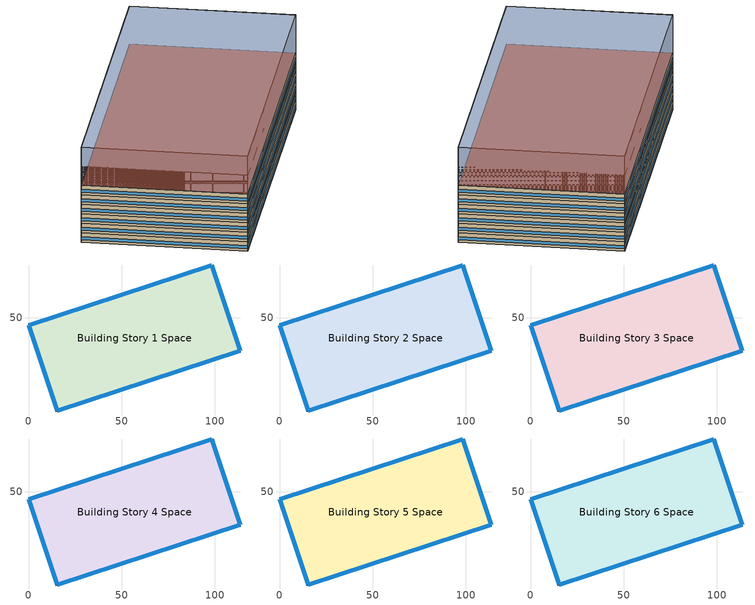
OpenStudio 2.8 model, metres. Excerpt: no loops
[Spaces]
Building Story 1 Space
 floor ground: 113.71,32.25 15.24,0 0,46.2 98.46,78.45 z0
 wall outside: 15.24,0 113.71,32.25 98.46,78.45 0,46.2 15.24,0 z0:3
 window: 0.01,46.18 15.23,0.02 / 15.27,0.01 113.68,32.24 / 113.7,32.27 98.47,78.42 / 98.44,78.44 0.02,46.21 z0.76:1.66
 ceiling adiabatic (Typical IEAD Roof R-15.87): 98.46,78.45 0,46.2 15.24,0 113.71,32.25 z3
Building Story 2 Space
 floor adiabatic (Typical Interior Floor): 113.71,32.25 15.24,0 0,46.2 98.46,78.45 z3
 wall outside: 15.24,0 113.71,32.25 98.46,78.45 0,46.2 15.24,0 z3:6
 window: 15.27,0.01 113.68,32.24 / 0.01,46.18 15.23,0.02 / 98.44,78.44 0.02,46.21 / 113.7,32.27 98.47,78.42 z3.76:4.66
 ceiling adiabatic (Typical Interior Ceiling): 98.46,78.45 0,46.2 15.24,0 113.71,32.25 z6
Building Story 3 Space
 floor adiabatic (Typical Insulated Carpeted 6in Slab Floor): 113.71,32.25 15.24,0 0,46.2 98.46,78.45 z6
 wall outside: 15.24,0 113.71,32.25 98.46,78.45 0,46.2 15.24,0 z6:9
 window: 15.27,0.01 113.68,32.24 / 0.01,46.18 15.23,0.02 / 98.44,78.44 0.02,46.21 / 113.7,32.27 98.47,78.42 z6.76:7.66
 ceiling adiabatic (Typical IEAD Roof R-15.87): 98.46,78.45 0,46.2 15.24,0 113.71,32.25 z9
Building Story 4 Space
 floor adiabatic (Typical Interior Floor): 113.71,32.25 15.24,0 0,46.2 98.46,78.45 z9
 wall outside: 15.24,0 113.71,32.25 98.46,78.45 0,46.2 15.24,0 z9:12
 window: 15.27,0.01 113.68,32.24 / 0.01,46.18 15.23,0.02 / 98.44,78.44 0.02,46.21 / 113.7,32.27 98.47,78.42 z9.76:10.66
 ceiling adiabatic (Typical IEAD Roof R-15.87): 98.46,78.45 0,46.2 15.24,0 113.71,32.25 z12
Building Story 5 Space
 floor adiabatic (Typical Interior Floor): 113.71,32.25 15.24,0 0,46.2 98.46,78.45 z12
 wall outside: 15.24,0 113.71,32.25 98.46,78.45 0,46.2 15.24,0 z12:15
 window: 0.01,46.18 15.23,0.02 / 98.44,78.44 0.02,46.21 / 113.7,32.27 98.47,78.42 / 15.27,0.01 113.68,32.24 z12.76:13.66
 ceiling adiabatic (Typical Interior Ceiling): 98.46,78.45 0,46.2 15.24,0 113.71,32.25 z15
Building Story 6 Space
 floor adiabatic (Typical Insulated Carpeted 6in Slab Floor): 113.71,32.25 15.24,0 0,46.2 98.46,78.45 z15
 wall outside: 15.24,0 113.71,32.25 98.46,78.45 0,46.2 15.24,0 z15:18
 window: 98.44,78.44 0.02,46.21 / 0.01,46.18 15.23,0.02 / 113.7,32.27 98.47,78.42 / 15.27,0.01 113.68,32.24 z15.76:16.66
 roof outside: 98.46,78.45 0,46.2 15.24,0 113.71,32.25 z18
shading: 15.24,0 113.71,32.25 / 113.71,32.25 98.46,78.45 / 98.46,78.45 0,46.2 / 0,46.2 15.24,0 z0:12; 15.24,0 113.71,32.25 / 113.71,32.25 98.46,78.45 / 98.46,78.45 0,46.2 / 0,46.2 15.24,0 z0:30; 113.71,32.25 98.46,78.45 / 98.46,78.45 0,46.2 / 0,46.2 15.24,0 / 15.24,0 113.71,32.25 z0:9; 15.24,0 113.71,32.25 / 113.71,32.25 98.46,78.45 / 98.46,78.45 0,46.2 / 0,46.2 15.24,0 z0:24; 113.71,32.25 15.24,0 0,46.2 98.46,78.45 z0; 98.46,78.45 0,46.2 15.24,0 113.71,32.25 z12; 113.71,32.25 15.24,0 0,46.2 98.46,78.45 z0; 98.46,78.45 0,46.2 15.24,0 113.71,32.25 z30; 98.46,78.45 0,46.2 15.24,0 113.71,32.25 z9; 113.71,32.25 15.24,0 0,46.2 98.46,78.45 z0; 113.71,32.25 15.24,0 0,46.2 98.46,78.45 z0; 98.46,78.45 0,46.2 15.24,0 113.71,32.25 z24
[Site]
Buffalo Niagara Intl Ap_NY_USA: Latitude {deg}=42.8158; Longitude {deg}=-78.8485; Time Zone {hr}=-5; Elevation {m}=215; Terrain=City
[Site:WaterMainsTemperature]
Calculation Method=Correlation; Annual Average Outdoor Air Temperature {C}=8.96667; Maximum Difference In Monthly Average Outdoor Air Temperatures {deltaC}=26.2
[SizingPeriod:DesignDay] Barometric Pressure {Pa}=98769; Sky Clearness=0; Rain Indicator=0; Snow Indicator=0; Day of Month=21; Daylight Saving Time Indicator=0; Humidity Indicating Type=Wetbulb; Dry-Bulb Temperature Range Modifier Type=DefaultMultipliers
Name | Maximum Dry-Bulb Temperature {C} | Daily Dry-Bulb Temperature Range {deltaC} | Humidity Indicating Conditions at Maximum Dry-Bulb | Wind Speed {m/s} | Wind Direction {deg} | Month | Day Type | Solar Model Indicator | ASHRAE Taub | ASHRAE Taud
Buffalo Niagara Intl Ap Ann Clg .4% Condns WB=>MDB | 27.8 | 9.3 | 23.8 | 5.7 | 240 | 7 | SummerDesignDay | ASHRAETau | 0.462 | 2.001
Buffalo Niagara Intl Ap Ann Htg 99.6% Condns DB | -16.3 | 0 | -16.3 | 5.1 | 270 | 1 | WinterDesignDay | ASHRAEClearSky
Buffalo Niagara Intl Ap Ann Clg .4% Condns DB=>MWB | 30.3 | 9.3 | 21.8 | 5.7 | 240 | 7 | SummerDesignDay | ASHRAETau | 0.462 | 2.001
[ClimateZones]
Climate Zone Institution Name 1=ASHRAE; Climate Zone Document Name 1=ANSI/ASHRAE Standard 169; Climate Zone Document Year 1=2006; Climate Zone Value 1=6A
[Site:GroundTemperature:BuildingSurface]
19.527, 19.502, 19.536, 19.598, 20.002, 21.64, 22.225, 22.375, 21.449, 20.121, 19.802, 19.633
[Building]
Office 1: Nominal Floor to Floor Height {m}=3; Default Construction Set=Res 90.1-2004 - Office - ASHRAE 169-2013-6A; Standards Number of Stories=6; Standards Number of Above Ground Stories=6; Standards Building Type=Office
[DefaultConstructionSet]
Res 90.1-2004 - Office - ASHRAE 169-2013-6A: Default Exterior Surface Constructions=Default Surface Constructions 1; Default Interior Surface Constructions=Default Surface Constructions 2; Default Ground Contact Surface Constructions=Default Surface Constructions 3; Default Exterior SubSurface Constructions=Default Sub Surface Constructions 1; Default Interior SubSurface Constructions=Default Sub Surface Constructions 2; Interior Partition Construction=Typical Interior Partition
[DefaultSurfaceConstructions]
Name | Floor Construction | Wall Construction | Roof Ceiling Construction
Default Surface Constructions 1 | Typical Insulated Exterior Mass Floor R-11.49 | Typical Insulated Exterior Mass Wall R-9.62 | Typical IEAD Roof R-15.87
Default Surface Constructions 2 | Typical Interior Floor | Typical Interior Wall | Typical Interior Ceiling
Default Surface Constructions 3 | Typical Insulated Carpeted 6in Slab Floor | Typical Insulated Basement Mass Wall
[Construction]
Typical Insulated Exterior Mass Floor R-11.49: Typical Insulation R-8.93, 4 in. Normalweight Concrete Floor, Typical Carpet Pad
Typical Insulated Exterior Mass Wall R-9.62: 1IN Stucco, 8IN CONCRETE HW RefBldg, Typical Insulation R-7.23, 1/2IN Gypsum
Typical IEAD Roof R-15.87: Roof Membrane, Typical Insulation R-14.76, Metal Roof Surface
Typical Interior Floor: 100mm Normalweight concrete floor, CP02 CARPET PAD
Typical Interior Wall: G01 13mm gypsum board, G01 13mm gypsum board
Typical Interior Ceiling: CP02 CARPET PAD, 100mm Normalweight concrete floor
Typical Insulated Carpeted 6in Slab Floor: 6 in. Normalweight Concrete Floor, Typical Carpet Pad
Typical Insulated Basement Mass Wall: 8 in. Concrete Block Basement Wall
U 0.57 SHGC 0.49 Dbl Blue 6mm/6mm Air: BLUE 6MM, AIR 6MM, CLEAR 6MM
Typical Insulated Metal Door R-1.43: F08 Metal surface, Typical Insulation R-0.58
Typical Overhead Door R-2.0: Typical Insulation R-1.15
U 1.17 SHGC 0.49 Simple Glazing Skylight U-1.17 SHGC 0.0: U 1.17 SHGC 0.49 Simple Glazing U-1.17 SHGC 0.0
Typical Interior Window: Clear 3mm
Typical Interior Door; Typical Interior Partition: G05 25mm wood
[Material:NoMass] Roughness=Smooth; Thermal Absorptance=0.9; Solar Absorptance=0.7
Name | Thermal Resistance {m2-K/W} | Visible Absorptance
Typical Insulation R-8.93 | 1.57183 | 0.7
Typical Carpet Pad; CP02 CARPET PAD | 0.21648 | 0.8
Typical Insulation R-7.23 | 1.27273 | 0.7
Typical Insulation R-14.76 | 2.59864 | 0.7
Typical Insulation R-0.58 | 0.101875 | 0.7
Typical Insulation R-1.15 | 0.202527 | 0.7
[Material]
Name | Roughness | Thickness {m} | Conductivity {W/m-K} | Density {kg/m3} | Specific Heat {J/kg-K} | Thermal Absorptance | Solar Absorptance | Visible Absorptance
4 in. Normalweight Concrete Floor | MediumRough | 0.1016 | 2.31 | 2322 | 832 | 0.9 | 0.7 | 0.7
1IN Stucco | Smooth | 0.0253 | 0.6918 | 1858 | 837 | 0.9 | 0.7 | 0.92
8IN CONCRETE HW RefBldg | Rough | 0.2032 | 1.311 | 2240 | 836.8 | 0.9 | 0.7 | 0.7
1/2IN Gypsum | Smooth | 0.0127 | 0.16 | 784.9 | 830 | 0.9 | 0.4 | 0.4
Roof Membrane | VeryRough | 0.0095 | 0.16 | 1121.29 | 1460 | 0.9 | 0.7 | 0.7
Metal Roof Surface; F08 Metal surface | Smooth | 0.0008 | 45.28 | 7824 | 500 | 0.9 | 0.7 | 0.7
100mm Normalweight concrete floor | MediumRough | 0.1016 | 2.31045 | 2322 | 832.557 |  | 0 | 0
G01 13mm gypsum board | Smooth | 0.0127 | 0.160031 | 800.001 | 1090.73 | 0.9 | 0.7 | 0.5
6 in. Normalweight Concrete Floor | MediumRough | 0.1524 | 2.31 | 2322 | 832 | 0.9 | 0.7 | 0.7
8 in. Concrete Block Basement Wall | MediumRough | 0.2032 | 1.326 | 1842 | 912 | 0.9 | 0.7 | 0.7
G05 25mm wood | MediumSmooth | 0.0254 | 0.15 | 608 | 1630 | 0.9 | 0.5 | 0.5
[DefaultSubSurfaceConstructions]
Name | Fixed Window Construction | Operable Window Construction | Door Construction | Glass Door Construction | Overhead Door Construction | Skylight Construction | Tubular Daylight Dome Construction | Tubular Daylight Diffuser Construction
Default Sub Surface Constructions 1 | U 0.57 SHGC 0.49 Dbl Blue 6mm/6mm Air | U 0.57 SHGC 0.49 Dbl Blue 6mm/6mm Air | Typical Insulated Metal Door R-1.43 | U 0.57 SHGC 0.49 Dbl Blue 6mm/6mm Air | Typical Overhead Door R-2.0 | U 1.17 SHGC 0.49 Simple Glazing Skylight U-1.17 SHGC 0.0 | Typical Interior Window | Typical Interior Window
Default Sub Surface Constructions 2 | Typical Interior Window | Typical Interior Window | Typical Interior Door
[WindowMaterial:Glazing] Optical Data Type=SpectralAverage; Infrared Transmittance at Normal Incidence=0; Front Side Infrared Hemispherical Emissivity=0.84; Back Side Infrared Hemispherical Emissivity=0.84; Conductivity {W/m-K}=0.9; Dirt Correction Factor for Solar and Visible Transmittance=1; Solar Diffusing=No
Name | Thickness {m} | Solar Transmittance at Normal Incidence | Front Side Solar Reflectance at Normal Incidence | Back Side Solar Reflectance at Normal Incidence | Visible Transmittance at Normal Incidence | Front Side Visible Reflectance at Normal Incidence | Back Side Visible Reflectance at Normal Incidence
BLUE 6MM | 0.006 | 0.48 | 0.05 | 0.05 | 0.57 | 0.06 | 0.06
CLEAR 6MM | 0.006 | 0.775 | 0.071 | 0.071 | 0.881 | 0.08 | 0.08
Clear 3mm | 0.003 | 0.837 | 0.075 | 0.075 | 0.898 | 0.081 | 0.081
[WindowMaterial:Gas]
AIR 6MM: Gas Type=Air; Thickness {m}=0.0063
[WindowMaterial:SimpleGlazingSystem]
U 1.17 SHGC 0.49 Simple Glazing U-1.17 SHGC 0.0: U-Factor {W/m2-K}=6.64357; Solar Heat Gain Coefficient=0.49; Visible Transmittance=0.38
[People:Definition]
Office WholeBuilding - Md Office People Definition: Number of People Calculation Method=People/Area; People per Space Floor Area {person/m2}=0.0538196; Fraction Radiant=0.3
[Lights:Definition]
Office WholeBuilding - Md Office Lights Definition: Design Level Calculation Method=Watts/Area; Watts per Space Floor Area {W/m2}=10.7639; Fraction Radiant=0.7; Fraction Visible=0.2
[ElectricEquipment:Definition] Design Level Calculation Method=Watts/Area
Name | Watts per Space Floor Area {W/m2} | Fraction Radiant | Fraction Lost
Office WholeBuilding - Md Office Elec Equip Definition | 8.07293 | 0.5
Elevator Lift Motor 1 - pre-normalized value was 20370 W. | 4.03914 | 0 | 1
Elevator Fan 1 - pre-normalized value was 75 W. | 0.0148172 | 0.5
Elevator Lights 1 - pre-normalized value was 89 W. | 0.0176395 | 0.5
[DesignSpecification:OutdoorAir] Outdoor Air Method=Sum; Outdoor Air Flow per Person {m3/s-person}=0; Outdoor Air Flow per Floor Area {m3/s-m2}=0.000508; Outdoor Air Flow Rate {m3/s}=0; Outdoor Air Flow Air Changes per Hour {1/hr}=0
Blended OA; Blended OA 1; Blended OA 2; Blended OA 3; Blended OA 4; Blended OA 5
[DefaultScheduleSet]
Story Top Blended Space Type Schedule Set; Story Mid4 Blended Space Type Schedule Set; Story Mid2 Blended Space Type Schedule Set; Story Mid Blended Space Type Schedule Set; Story Ground Blended Space Type Schedule Set; Story Mid3 Blended Space Type Schedule Set
[SpaceInfiltration:DesignFlowRate] Schedule=Always On Discrete; Design Flow Rate Calculation Method=Flow/ExteriorArea; Constant Term Coefficient=0; Temperature Term Coefficient=0; Velocity Term Coefficient=0.224; Velocity Squared Term Coefficient=0
Name | Space or SpaceType | Flow per Exterior Surface Area {m3/s-m2}
Office WholeBuilding - Md Office A  - Story Ground Infiltration; Office WholeBuilding - Md Office C  - Story Ground Infiltration | Story Ground Blended Space Type | 0.000275234
Office WholeBuilding - Md Office A  - Story Mid Infiltration; Office WholeBuilding - Md Office C  - Story Mid Infiltration | Story Mid Blended Space Type | 0.000275234
Office WholeBuilding - Md Office A  - Story Mid2 Infiltration; Office WholeBuilding - Md Office C  - Story Mid2 Infiltration | Story Mid2 Blended Space Type | 0.000275234
Office WholeBuilding - Md Office A  - Story Mid3 Infiltration; Office WholeBuilding - Md Office C  - Story Mid3 Infiltration | Story Mid3 Blended Space Type | 0.000275234
Office WholeBuilding - Md Office A  - Story Mid4 Infiltration; Office WholeBuilding - Md Office C  - Story Mid4 Infiltration | Story Mid4 Blended Space Type | 0.000275234
Office WholeBuilding - Md Office A  - Story Top Infiltration; Office WholeBuilding - Md Office C  - Story Top Infiltration | Story Top Blended Space Type | 4.10365e-05
Office WholeBuilding - Md Office A end_a - Story Ground Infiltration; Office WholeBuilding - Md Office A end_b - Story Ground Infiltration; Office WholeBuilding - Md Office C end_a - Story Ground Infiltration; Office WholeBuilding - Md Office C end_b - Story Ground Infiltration | Story Ground Blended Space Type | 3.23358e-05
Office WholeBuilding - Md Office A end_a - Story Mid Infiltration; Office WholeBuilding - Md Office A end_b - Story Mid Infiltration; Office WholeBuilding - Md Office C end_a - Story Mid Infiltration; Office WholeBuilding - Md Office C end_b - Story Mid Infiltration | Story Mid Blended Space Type | 3.23358e-05
Office WholeBuilding - Md Office A end_a - Story Mid2 Infiltration; Office WholeBuilding - Md Office A end_b - Story Mid2 Infiltration; Office WholeBuilding - Md Office C end_a - Story Mid2 Infiltration; Office WholeBuilding - Md Office C end_b - Story Mid2 Infiltration | Story Mid2 Blended Space Type | 3.23358e-05
Office WholeBuilding - Md Office A end_a - Story Mid3 Infiltration; Office WholeBuilding - Md Office A end_b - Story Mid3 Infiltration; Office WholeBuilding - Md Office C end_a - Story Mid3 Infiltration; Office WholeBuilding - Md Office C end_b - Story Mid3 Infiltration | Story Mid3 Blended Space Type | 3.23358e-05
Office WholeBuilding - Md Office A end_a - Story Mid4 Infiltration; Office WholeBuilding - Md Office A end_b - Story Mid4 Infiltration; Office WholeBuilding - Md Office C end_a - Story Mid4 Infiltration; Office WholeBuilding - Md Office C end_b - Story Mid4 Infiltration | Story Mid4 Blended Space Type | 3.23358e-05
Office WholeBuilding - Md Office A end_a - Story Top Infiltration; Office WholeBuilding - Md Office A end_b - Story Top Infiltration; Office WholeBuilding - Md Office C end_a - Story Top Infiltration; Office WholeBuilding - Md Office C end_b - Story Top Infiltration | Story Top Blended Space Type | 4.82116e-06
Office WholeBuilding - Md Office B end_a - Story Ground Infiltration; Office WholeBuilding - Md Office B end_b - Story Ground Infiltration | Story Ground Blended Space Type | 0.000172711
Office WholeBuilding - Md Office B end_a - Story Mid Infiltration; Office WholeBuilding - Md Office B end_b - Story Mid Infiltration | Story Mid Blended Space Type | 0.000172711
Office WholeBuilding - Md Office B end_a - Story Mid2 Infiltration; Office WholeBuilding - Md Office B end_b - Story Mid2 Infiltration | Story Mid2 Blended Space Type | 0.000172711
Office WholeBuilding - Md Office B end_a - Story Mid3 Infiltration; Office WholeBuilding - Md Office B end_b - Story Mid3 Infiltration | Story Mid3 Blended Space Type | 0.000172711
Office WholeBuilding - Md Office B end_a - Story Mid4 Infiltration; Office WholeBuilding - Md Office B end_b - Story Mid4 Infiltration | Story Mid4 Blended Space Type | 0.000172711
Office WholeBuilding - Md Office B end_a - Story Top Infiltration; Office WholeBuilding - Md Office B end_b - Story Top Infiltration | Story Top Blended Space Type | 2.57506e-05
[ElectricEquipment]
Name | Electric Equipment Definition | Space or SpaceType | Schedule | Multiplier
9 Elevator Lift Motors | Elevator Lift Motor 1 - pre-normalized value was 20370 W. | Story Ground Blended Space Type | Elevator Schedule 1 | 9
9 Elevator Fans | Elevator Fan 1 - pre-normalized value was 75 W. | Story Ground Blended Space Type | Elevator Schedule 3 | 9
9 Elevator Lights | Elevator Lights 1 - pre-normalized value was 89 W. | Story Ground Blended Space Type | Elevator Schedule 2 | 9
Office WholeBuilding - Md Office Elec Equip 1 | Office WholeBuilding - Md Office Elec Equip Definition | Story Ground Blended Space Type | OfficeMedium BLDG_EQUIP_SCH_2004 | 1
Office WholeBuilding - Md Office Elec Equip 2 | Office WholeBuilding - Md Office Elec Equip Definition | Story Mid Blended Space Type | OfficeMedium BLDG_EQUIP_SCH_2004 | 1
Office WholeBuilding - Md Office Elec Equip 3 | Office WholeBuilding - Md Office Elec Equip Definition | Story Mid2 Blended Space Type | OfficeMedium BLDG_EQUIP_SCH_2004 | 1
Office WholeBuilding - Md Office Elec Equip 4 | Office WholeBuilding - Md Office Elec Equip Definition | Story Mid3 Blended Space Type | OfficeMedium BLDG_EQUIP_SCH_2004 | 1
Office WholeBuilding - Md Office Elec Equip 5 | Office WholeBuilding - Md Office Elec Equip Definition | Story Mid4 Blended Space Type | OfficeMedium BLDG_EQUIP_SCH_2004 | 1
Office WholeBuilding - Md Office Elec Equip 6 | Office WholeBuilding - Md Office Elec Equip Definition | Story Top Blended Space Type | OfficeMedium BLDG_EQUIP_SCH_2004 | 1
[Exterior:Lights:Definition]
Name | Design Level {W}
Parking Areas and Drives Def (W/ft^2) | 0.15
Building Facades Def (W/ft^2) | 0.2
Main Entries Def (W/ft) | 30
Other Doors Def (W/ft) | 20
[Exterior:Lights] Control Option=AstronomicalClock
Name | Exterior Lights Definition | Schedule | Multiplier
Parking Areas and Drives | Parking Areas and Drives Def (W/ft^2) | Always On Discrete | 212758
Building Facades | Building Facades Def (W/ft^2) | Schedule Ruleset 1 | 9511.75
Main Entries | Main Entries Def (W/ft) | Always On Discrete | 43.4272
Other Doors | Other Doors Def (W/ft) | Always On Discrete | 65.1408
[ThermostatSetpoint:DualSetpoint] Heating Setpoint Temperature Schedule=OfficeMedium HTGSETP_SCH_PACU_VAV_bot; Cooling Setpoint Temperature Schedule=OfficeMedium CLGSETP_SCH_NO_SETBACK
Story Top Blended Space Type Thermostat; Story Mid4 Blended Space Type Thermostat; Story Mid2 Blended Space Type Thermostat; Story Mid Blended Space Type Thermostat; Story Ground Blended Space Type Thermostat; Story Mid3 Blended Space Type Thermostat
[People] People Definition=Office WholeBuilding - Md Office People Definition; Number of People Schedule=OfficeMedium BLDG_OCC_SCH; Activity Level Schedule=OfficeMedium ACTIVITY_SCH; Work Efficiency Schedule=Work Efficiency Schedule; Clothing Insulation Schedule=Clothing Schedule; Air Velocity Schedule=Air Velocity Schedule; Multiplier=1
Name | Space or SpaceType
Office WholeBuilding - Md Office People 1 | Story Ground Blended Space Type
Office WholeBuilding - Md Office People 2 | Story Mid Blended Space Type
Office WholeBuilding - Md Office People 3 | Story Mid2 Blended Space Type
Office WholeBuilding - Md Office People 4 | Story Mid3 Blended Space Type
Office WholeBuilding - Md Office People 5 | Story Mid4 Blended Space Type
Office WholeBuilding - Md Office People 6 | Story Top Blended Space Type
[Lights] Lights Definition=Office WholeBuilding - Md Office Lights Definition; Schedule=OfficeMedium BLDG_LIGHT_SCH_2004; Fraction Replaceable=1; Multiplier=1
Name | Space or SpaceType
Office WholeBuilding - Md Office Lights 1 | Story Ground Blended Space Type
Office WholeBuilding - Md Office Lights 2 | Story Mid Blended Space Type
Office WholeBuilding - Md Office Lights 3 | Story Mid2 Blended Space Type
Office WholeBuilding - Md Office Lights 4 | Story Mid3 Blended Space Type
Office WholeBuilding - Md Office Lights 5 | Story Mid4 Blended Space Type
Office WholeBuilding - Md Office Lights 6 | Story Top Blended Space Type
[SpaceType] Standards Building Type=Office; Standards Space Type=WholeBuilding - Md Office
Name | Default Schedule Set | Design Specification Outdoor Air Object
Story Ground Blended Space Type | Story Ground Blended Space Type Schedule Set | Blended OA
Story Mid Blended Space Type | Story Mid Blended Space Type Schedule Set | Blended OA 1
Story Mid2 Blended Space Type | Story Mid2 Blended Space Type Schedule Set | Blended OA 2
Story Mid3 Blended Space Type | Story Mid3 Blended Space Type Schedule Set | Blended OA 3
Story Mid4 Blended Space Type | Story Mid4 Blended Space Type Schedule Set | Blended OA 4
Story Top Blended Space Type | Story Top Blended Space Type Schedule Set | Blended OA 5
[Space]
Name | Space Type | Building Story | Thermal Zone
Building Story 1 Space | Story Top Blended Space Type | Building Story 1 | Building Story 1 ThermalZone
Building Story 2 Space | Story Mid3 Blended Space Type | Building Story 2 | Building Story 2 ThermalZone
Building Story 3 Space | Story Mid2 Blended Space Type | Building Story 3 | Building Story 3 ThermalZone
Building Story 4 Space | Story Mid Blended Space Type | Building Story 4 | Building Story 4 ThermalZone
Building Story 5 Space | Story Ground Blended Space Type | Building Story 5 | Building Story 5 ThermalZone
Building Story 6 Space | Story Mid4 Blended Space Type | Building Story 6 | Building Story 6 ThermalZone
[BuildingStory]
Building Story 1; Building Story 2; Building Story 3; Building Story 4; Building Story 5; Building Story 6
[ThermalZone] Use Ideal Air Loads=No
Name | Thermostat
Building Story 1 ThermalZone | Story Top Blended Space Type Thermostat
Building Story 2 ThermalZone | Story Mid3 Blended Space Type Thermostat
Building Story 3 ThermalZone | Story Mid2 Blended Space Type Thermostat
Building Story 4 ThermalZone | Story Mid Blended Space Type Thermostat
Building Story 5 ThermalZone | Story Ground Blended Space Type Thermostat
Building Story 6 ThermalZone | Story Mid4 Blended Space Type Thermostat
[AvailabilityManager:NightCycle] Control Type=CycleOnAny; Thermostat Tolerance {deltaC}=1; Cycling Run Time {s}=1800
Availability Manager Night Cycle 1; Availability Manager Night Cycle 2; Availability Manager Night Cycle 3; Availability Manager Night Cycle 4; Availability Manager Night Cycle 5; Availability Manager Night Cycle 6
[EnergyManagementSystem:Sensor] Output Variable or Output Meter Index Key=Environment; Output Variable or Output Meter=Site Outdoor Air Drybulb Temperature
OAT; OAT_1; OAT_2; OAT_3; OAT_4; OAT_5
[EnergyManagementSystem:Actuator] Actuated Component Type=Schedule:Year; Actuated Component Control Type=Schedule Value
Name | Actuated Component
SYS1ZoneVAVHtgSch0; SYS1ZoneVAV1HtgSch0; SYS1ZoneVAV2HtgSch0; SYS1ZoneVAV3HtgSch0; SYS1ZoneVAV4HtgSch0; SYS1ZoneVAV5HtgSch0 | OfficeMedium HTGSETP_SCH_PACU_VAV_bot
SYS1ZoneVAVClgSch0; SYS1ZoneVAV1ClgSch0; SYS1ZoneVAV2ClgSch0; SYS1ZoneVAV3ClgSch0; SYS1ZoneVAV4ClgSch0; SYS1ZoneVAV5ClgSch0 | OfficeMedium CLGSETP_SCH_NO_SETBACK
[EnergyManagementSystem:Program]
SYS1ZoneVAVOptimumStartProg0: IF DaylightSavings==0 && DayOfWeek>1 && Hour==5 && OAT<23.9 && OAT>1.7; SET SYS1ZoneVAVClgSch0 = 29.4; SET SYS1ZoneVAVHtgSch0 = 15.6; ELSEIF DaylightSavings==0 && DayOfWeek==1 && Hour==7 && OAT<23.9 && OAT>1.7; SET SYS1ZoneVAVClgSch0 = 29.4; SET SYS1ZoneVAVHtgSch0 = 15.6; ELSEIF DaylightSavings==1 && DayOfWeek>1 && Hour==4 && OAT<23.9 && OAT>1.7; SET SYS1ZoneVAVClgSch0 = 29.4; SET SYS1ZoneVAVHtgSch0 = 15.6; ELSEIF DaylightSavings==1 && DayOfWeek==1 && Hour==6 && OAT<23.9 && OAT>1.7; SET SYS1ZoneVAVClgSch0 = 29.4; SET SYS1ZoneVAVHtgSch0 = 15.6; ELSE; SET SYS1ZoneVAVClgSch0 = NULL; SET SYS1ZoneVAVHtgSch0 = NULL; ENDIF
SYS1ZoneVAV1OptimumStartProg0: IF DaylightSavings==0 && DayOfWeek>1 && Hour==5 && OAT_1<23.9 && OAT_1>1.7; SET SYS1ZoneVAV1ClgSch0 = 29.4; SET SYS1ZoneVAV1HtgSch0 = 15.6; ELSEIF DaylightSavings==0 && DayOfWeek==1 && Hour==7 && OAT_1<23.9 && OAT_1>1.7; SET SYS1ZoneVAV1ClgSch0 = 29.4; SET SYS1ZoneVAV1HtgSch0 = 15.6; ELSEIF DaylightSavings==1 && DayOfWeek>1 && Hour==4 && OAT_1<23.9 && OAT_1>1.7; SET SYS1ZoneVAV1ClgSch0 = 29.4; SET SYS1ZoneVAV1HtgSch0 = 15.6; ELSEIF DaylightSavings==1 && DayOfWeek==1 && Hour==6 && OAT_1<23.9 && OAT_1>1.7; SET SYS1ZoneVAV1ClgSch0 = 29.4; SET SYS1ZoneVAV1HtgSch0 = 15.6; ELSE; SET SYS1ZoneVAV1ClgSch0 = NULL; SET SYS1ZoneVAV1HtgSch0 = NULL; ENDIF
SYS1ZoneVAV2OptimumStartProg0: IF DaylightSavings==0 && DayOfWeek>1 && Hour==5 && OAT_2<23.9 && OAT_2>1.7; SET SYS1ZoneVAV2ClgSch0 = 29.4; SET SYS1ZoneVAV2HtgSch0 = 15.6; ELSEIF DaylightSavings==0 && DayOfWeek==1 && Hour==7 && OAT_2<23.9 && OAT_2>1.7; SET SYS1ZoneVAV2ClgSch0 = 29.4; SET SYS1ZoneVAV2HtgSch0 = 15.6; ELSEIF DaylightSavings==1 && DayOfWeek>1 && Hour==4 && OAT_2<23.9 && OAT_2>1.7; SET SYS1ZoneVAV2ClgSch0 = 29.4; SET SYS1ZoneVAV2HtgSch0 = 15.6; ELSEIF DaylightSavings==1 && DayOfWeek==1 && Hour==6 && OAT_2<23.9 && OAT_2>1.7; SET SYS1ZoneVAV2ClgSch0 = 29.4; SET SYS1ZoneVAV2HtgSch0 = 15.6; ELSE; SET SYS1ZoneVAV2ClgSch0 = NULL; SET SYS1ZoneVAV2HtgSch0 = NULL; ENDIF
SYS1ZoneVAV3OptimumStartProg0: IF DaylightSavings==0 && DayOfWeek>1 && Hour==5 && OAT_3<23.9 && OAT_3>1.7; SET SYS1ZoneVAV3ClgSch0 = 29.4; SET SYS1ZoneVAV3HtgSch0 = 15.6; ELSEIF DaylightSavings==0 && DayOfWeek==1 && Hour==7 && OAT_3<23.9 && OAT_3>1.7; SET SYS1ZoneVAV3ClgSch0 = 29.4; SET SYS1ZoneVAV3HtgSch0 = 15.6; ELSEIF DaylightSavings==1 && DayOfWeek>1 && Hour==4 && OAT_3<23.9 && OAT_3>1.7; SET SYS1ZoneVAV3ClgSch0 = 29.4; SET SYS1ZoneVAV3HtgSch0 = 15.6; ELSEIF DaylightSavings==1 && DayOfWeek==1 && Hour==6 && OAT_3<23.9 && OAT_3>1.7; SET SYS1ZoneVAV3ClgSch0 = 29.4; SET SYS1ZoneVAV3HtgSch0 = 15.6; ELSE; SET SYS1ZoneVAV3ClgSch0 = NULL; SET SYS1ZoneVAV3HtgSch0 = NULL; ENDIF
SYS1ZoneVAV4OptimumStartProg0: IF DaylightSavings==0 && DayOfWeek>1 && Hour==5 && OAT_4<23.9 && OAT_4>1.7; SET SYS1ZoneVAV4ClgSch0 = 29.4; SET SYS1ZoneVAV4HtgSch0 = 15.6; ELSEIF DaylightSavings==0 && DayOfWeek==1 && Hour==7 && OAT_4<23.9 && OAT_4>1.7; SET SYS1ZoneVAV4ClgSch0 = 29.4; SET SYS1ZoneVAV4HtgSch0 = 15.6; ELSEIF DaylightSavings==1 && DayOfWeek>1 && Hour==4 && OAT_4<23.9 && OAT_4>1.7; SET SYS1ZoneVAV4ClgSch0 = 29.4; SET SYS1ZoneVAV4HtgSch0 = 15.6; ELSEIF DaylightSavings==1 && DayOfWeek==1 && Hour==6 && OAT_4<23.9 && OAT_4>1.7; SET SYS1ZoneVAV4ClgSch0 = 29.4; SET SYS1ZoneVAV4HtgSch0 = 15.6; ELSE; SET SYS1ZoneVAV4ClgSch0 = NULL; SET SYS1ZoneVAV4HtgSch0 = NULL; ENDIF
SYS1ZoneVAV5OptimumStartProg0: IF DaylightSavings==0 && DayOfWeek>1 && Hour==5 && OAT_5<23.9 && OAT_5>1.7; SET SYS1ZoneVAV5ClgSch0 = 29.4; SET SYS1ZoneVAV5HtgSch0 = 15.6; ELSEIF DaylightSavings==0 && DayOfWeek==1 && Hour==7 && OAT_5<23.9 && OAT_5>1.7; SET SYS1ZoneVAV5ClgSch0 = 29.4; SET SYS1ZoneVAV5HtgSch0 = 15.6; ELSEIF DaylightSavings==1 && DayOfWeek>1 && Hour==4 && OAT_5<23.9 && OAT_5>1.7; SET SYS1ZoneVAV5ClgSch0 = 29.4; SET SYS1ZoneVAV5HtgSch0 = 15.6; ELSEIF DaylightSavings==1 && DayOfWeek==1 && Hour==6 && OAT_5<23.9 && OAT_5>1.7; SET SYS1ZoneVAV5ClgSch0 = 29.4; SET SYS1ZoneVAV5HtgSch0 = 15.6; ELSE; SET SYS1ZoneVAV5ClgSch0 = NULL; SET SYS1ZoneVAV5HtgSch0 = NULL; ENDIF
[EnergyManagementSystem:ProgramCallingManager]
SYS1ZoneVAVOptimumStartCallingManager0: BeginTimestepBeforePredictor; SYS1ZoneVAVOptimumStartProg0
SYS1ZoneVAV1OptimumStartCallingManager0: BeginTimestepBeforePredictor; SYS1ZoneVAV1OptimumStartProg0
SYS1ZoneVAV2OptimumStartCallingManager0: BeginTimestepBeforePredictor; SYS1ZoneVAV2OptimumStartProg0
SYS1ZoneVAV3OptimumStartCallingManager0: BeginTimestepBeforePredictor; SYS1ZoneVAV3OptimumStartProg0
SYS1ZoneVAV4OptimumStartCallingManager0: BeginTimestepBeforePredictor; SYS1ZoneVAV4OptimumStartProg0
SYS1ZoneVAV5OptimumStartCallingManager0: BeginTimestepBeforePredictor; SYS1ZoneVAV5OptimumStartProg0
[Schedule:Ruleset]
Name | Default Day Schedule | Summer Design Day Schedule | Winter Design Day Schedule
Clothing Schedule | Clothing Schedule Default Winter Clothes
Air Velocity Schedule | Air Velocity Schedule Default
Work Efficiency Schedule | Work Efficiency Schedule Default
OfficeMedium BLDG_OCC_SCH | OfficeMedium BLDG_OCC_SCH Default | OfficeMedium BLDG_OCC_SCH Summer Design Day | OfficeMedium BLDG_OCC_SCH Winter Design Day
OfficeMedium ACTIVITY_SCH | OfficeMedium ACTIVITY_SCH Default | OfficeMedium ACTIVITY_SCH Summer Design Day | OfficeMedium ACTIVITY_SCH Winter Design Day
OfficeMedium BLDG_LIGHT_SCH_2004 | Schedule Day 5 | OfficeMedium BLDG_LIGHT_SCH_2004 Summer Design Day | OfficeMedium BLDG_LIGHT_SCH_2004 Winter Design Day
OfficeMedium BLDG_EQUIP_SCH_2004 | Schedule Day 8 | OfficeMedium BLDG_EQUIP_SCH_2004 Summer Design Day | OfficeMedium BLDG_EQUIP_SCH_2004 Winter Design Day
Elevator Schedule 1 | 54 space(s) Occ Sch Default 1 | 54 space(s) Occ Sch Summer Design Day 1 | 54 space(s) Occ Sch Winter Design Day 1
Elevator Schedule 2 | 54 space(s) Occ Sch Default 2 | 54 space(s) Occ Sch Summer Design Day 2 | 54 space(s) Occ Sch Winter Design Day 2
Elevator Schedule 3 | 54 space(s) Occ Sch Default 3 | 54 space(s) Occ Sch Summer Design Day 3 | 54 space(s) Occ Sch Winter Design Day 3
Schedule Ruleset 1 | Schedule Day 15
OfficeMedium HTGSETP_SCH_PACU_VAV_bot | OfficeMedium HTGSETP_SCH_PACU_VAV_bot Default | OfficeMedium HTGSETP_SCH_PACU_VAV_bot Summer Design Day | OfficeMedium HTGSETP_SCH_PACU_VAV_bot Winter Design Day
OfficeMedium CLGSETP_SCH_NO_SETBACK | OfficeMedium CLGSETP_SCH_NO_SETBACK Default | OfficeMedium CLGSETP_SCH_NO_SETBACK Summer Design Day | OfficeMedium CLGSETP_SCH_NO_SETBACK Winter Design Day
[Schedule:Day]
Clothing Schedule Default Winter Clothes; OfficeMedium BLDG_LIGHT_SCH_2004 Summer Design Day; OfficeMedium BLDG_EQUIP_SCH_2004 Summer Design Day; 54 space(s) Occ Sch Summer Design Day 1; 54 space(s) Occ Sch Winter Design Day 1; 54 space(s) Occ Sch Summer Design Day 2; 54 space(s) Occ Sch Winter Design Day 2; 54 space(s) Occ Sch Summer Design Day 3; 54 space(s) Occ Sch Winter Design Day 3: 24, 0, 1
Clothing Schedule Summer Clothes: 24, 0, 0.5
Air Velocity Schedule Default: 24, 0, 0.2
Work Efficiency Schedule Default; OfficeMedium BLDG_OCC_SCH Winter Design Day; Schedule Day 5; OfficeMedium BLDG_LIGHT_SCH_2004 Winter Design Day; Schedule Day 8; OfficeMedium BLDG_EQUIP_SCH_2004 Winter Design Day: 24, 0, 0
OfficeMedium BLDG_OCC_SCH Default: 6, 0, 0, 18, 0, 0.05, 24, 0, 0
OfficeMedium BLDG_OCC_SCH Sat Day: 6, 0, 0, 8, 0, 0.1, 12, 0, 0.3, 17, 0, 0.1, 19, 0, 0.05, 24, 0, 0
OfficeMedium BLDG_OCC_SCH Summer Design Day: 6, 0, 0, 22, 0, 1, 24, 0, 0.05
OfficeMedium BLDG_OCC_SCH Wkdy Day: 6, 0, 0, 7, 0, 0.1, 8, 0, 0.2, 12, 0, 0.95, 13, 0, 0.5, 17, 0, 0.95, 18, 0, 0.3, 22, 0, 0.1, 24, 0, 0.05
OfficeMedium ACTIVITY_SCH Default; OfficeMedium ACTIVITY_SCH Winter Design Day; OfficeMedium ACTIVITY_SCH Summer Design Day: 24, 0, 120
OfficeMedium BLDG_LIGHT_SCH_2004 Sat Day: 6, 0, 0.05, 8, 0, 0.1, 12, 0, 0.3, 17, 0, 0.15, 24, 0, 0.05
OfficeMedium BLDG_LIGHT_SCH_2004 Sun Day: 24, 0, 0.05
OfficeMedium BLDG_LIGHT_SCH_2004 Wkdy Day: 5, 0, 0.05, 7, 0, 0.1, 8, 0, 0.3, 17, 0, 0.9, 18, 0, 0.5, 20, 0, 0.3, 22, 0, 0.2, 23, 0, 0.1, 24, 0, 0.05
OfficeMedium BLDG_EQUIP_SCH_2004 Sat Day: 6, 0, 0.3, 8, 0, 0.4, 12, 0, 0.5, 17, 0, 0.35, 24, 0, 0.3
OfficeMedium BLDG_EQUIP_SCH_2004 Sun Day: 24, 0, 0.3
OfficeMedium BLDG_EQUIP_SCH_2004 Wkdy Day: 8, 0, 0.4, 12, 0, 0.9, 13, 0, 0.8, 17, 0, 0.9, 18, 0, 0.5, 24, 0, 0.4
54 space(s) Occ Sch Default 1: 5, 0, 0, 7, 0, 0.0219549, 8, 0, 0.164661, 11, 0, 0, 13, 0, 0.0987969, 16, 0, 0, 17, 0, 0.142707, 18, 0, 0.0439097, 21, 0, 0, 22, 0, 0.0109774, 24, 0, 0
54 space(s) Occ Sch Sunday 1: 5, 0, 0, 6, 0, 0.0109774, 17, 0, 0, 18, 0, 0.0109774, 24, 0, 0
54 space(s) Occ Sch Saturday 1: 5, 0, 0, 6, 0, 0.0219549, 7, 0, 0, 8, 0, 0.0439097, 11, 0, 0, 12, 0, 0.0439097, 16, 0, 0, 17, 0, 0.0109774, 18, 0, 0, 19, 0, 0.0109774, 24, 0, 0
54 space(s) Occ Sch Default 2; 54 space(s) Occ Sch Default 3: 5, 0, 0, 7, 0, 1, 8, 0, 1, 11, 0, 0, 13, 0, 1, 16, 0, 0, 17, 0, 1, 18, 0, 1, 21, 0, 0, 22, 0, 1, 24, 0, 0
54 space(s) Occ Sch Sunday 2; 54 space(s) Occ Sch Sunday 3: 5, 0, 0, 6, 0, 1, 17, 0, 0, 18, 0, 1, 24, 0, 0
54 space(s) Occ Sch Saturday 2; 54 space(s) Occ Sch Saturday 3: 5, 0, 0, 6, 0, 1, 7, 0, 0, 8, 0, 1, 11, 0, 0, 12, 0, 1, 16, 0, 0, 17, 0, 1, 18, 0, 0, 19, 0, 1, 24, 0, 0
Schedule Day 15: 6, 0, 0, 24, 0, 1
OfficeMedium HTGSETP_SCH_PACU_VAV_bot Default; OfficeMedium HTGSETP_SCH_PACU_VAV_bot Summer Design Day: 24, 0, 15.6
OfficeMedium HTGSETP_SCH_PACU_VAV_bot Sat Day: 5, 0, 15.6, 17, 0, 21, 24, 0, 15.6
OfficeMedium HTGSETP_SCH_PACU_VAV_bot Wkdy Day: 5, 0, 15.6, 22, 0, 21, 24, 0, 15.6
OfficeMedium HTGSETP_SCH_PACU_VAV_bot Winter Design Day: 5, 0, 15.6, 6, 0, 17.6, 7, 0, 19.6, 22, 0, 21, 24, 0, 15.6
OfficeMedium CLGSETP_SCH_NO_SETBACK Default; OfficeMedium CLGSETP_SCH_NO_SETBACK Winter Design Day; OfficeMedium CLGSETP_SCH_NO_SETBACK Default|WntrDsn|Sat|Wkdy Day: 24, 0, 24
OfficeMedium CLGSETP_SCH_NO_SETBACK Summer Design Day: 5, 0, 26.7, 6, 0, 25.7, 7, 0, 25, 22, 0, 24, 24, 0, 26.7
[Schedule:Rule] Date Specification Type=DateRange; Start Day=1
Name | Schedule Ruleset | Rule Order | Day Schedule | Start Month | End Month | End Day | Apply Saturday | Apply Monday | Apply Tuesday | Apply Wednesday | Apply Thursday | Apply Friday | Apply Sunday
Schedule Rule 1 | Clothing Schedule | 0 | Clothing Schedule Summer Clothes | 5 | 9 | 30
Schedule Rule 2 | OfficeMedium BLDG_OCC_SCH | 1 | OfficeMedium BLDG_OCC_SCH Sat Day | 1 | 12 | 31 | Yes
Schedule Rule 3 | OfficeMedium BLDG_OCC_SCH | 0 | OfficeMedium BLDG_OCC_SCH Wkdy Day | 1 | 12 | 31 |  | Yes | Yes | Yes | Yes | Yes
Schedule Rule 4 | OfficeMedium BLDG_LIGHT_SCH_2004 | 2 | OfficeMedium BLDG_LIGHT_SCH_2004 Sat Day | 1 | 12 | 31 | Yes
Schedule Rule 5 | OfficeMedium BLDG_LIGHT_SCH_2004 | 1 | OfficeMedium BLDG_LIGHT_SCH_2004 Sun Day | 1 | 12 | 31 |  |  |  |  |  |  | Yes
Schedule Rule 6 | OfficeMedium BLDG_LIGHT_SCH_2004 | 0 | OfficeMedium BLDG_LIGHT_SCH_2004 Wkdy Day | 1 | 12 | 31 |  | Yes | Yes | Yes | Yes | Yes
Schedule Rule 7 | OfficeMedium BLDG_EQUIP_SCH_2004 | 2 | OfficeMedium BLDG_EQUIP_SCH_2004 Sat Day | 1 | 12 | 31 | Yes
Schedule Rule 8 | OfficeMedium BLDG_EQUIP_SCH_2004 | 1 | OfficeMedium BLDG_EQUIP_SCH_2004 Sun Day | 1 | 12 | 31 |  |  |  |  |  |  | Yes
Schedule Rule 9 | OfficeMedium BLDG_EQUIP_SCH_2004 | 0 | OfficeMedium BLDG_EQUIP_SCH_2004 Wkdy Day | 1 | 12 | 31 |  | Yes | Yes | Yes | Yes | Yes
54 space(s) Occ Sch Sunday Rule 1 | Elevator Schedule 1 | 0 | 54 space(s) Occ Sch Sunday 1 | 1 | 12 | 31 |  |  |  |  |  |  | Yes
54 space(s) Occ Sch Saturday Rule 1 | Elevator Schedule 1 | 1 | 54 space(s) Occ Sch Saturday 1 | 1 | 12 | 31 | Yes
54 space(s) Occ Sch Sunday Rule 2 | Elevator Schedule 2 | 0 | 54 space(s) Occ Sch Sunday 2 | 1 | 12 | 31 |  |  |  |  |  |  | Yes
54 space(s) Occ Sch Saturday Rule 2 | Elevator Schedule 2 | 1 | 54 space(s) Occ Sch Saturday 2 | 1 | 12 | 31 | Yes
54 space(s) Occ Sch Sunday Rule 3 | Elevator Schedule 3 | 0 | 54 space(s) Occ Sch Sunday 3 | 1 | 12 | 31 |  |  |  |  |  |  | Yes
54 space(s) Occ Sch Saturday Rule 3 | Elevator Schedule 3 | 1 | 54 space(s) Occ Sch Saturday 3 | 1 | 12 | 31 | Yes
Schedule Rule 14 | OfficeMedium HTGSETP_SCH_PACU_VAV_bot | 1 | OfficeMedium HTGSETP_SCH_PACU_VAV_bot Sat Day | 1 | 12 | 31 | Yes
Schedule Rule 15 | OfficeMedium HTGSETP_SCH_PACU_VAV_bot | 0 | OfficeMedium HTGSETP_SCH_PACU_VAV_bot Wkdy Day | 1 | 12 | 31 |  | Yes | Yes | Yes | Yes | Yes
Schedule Rule 16 | OfficeMedium CLGSETP_SCH_NO_SETBACK | 0 | OfficeMedium CLGSETP_SCH_NO_SETBACK Default|WntrDsn|Sat|Wkdy Day | 1 | 12 | 31 | Yes | Yes | Yes | Yes | Yes | Yes
[Schedule:Constant]
Always On Discrete: Value=1
